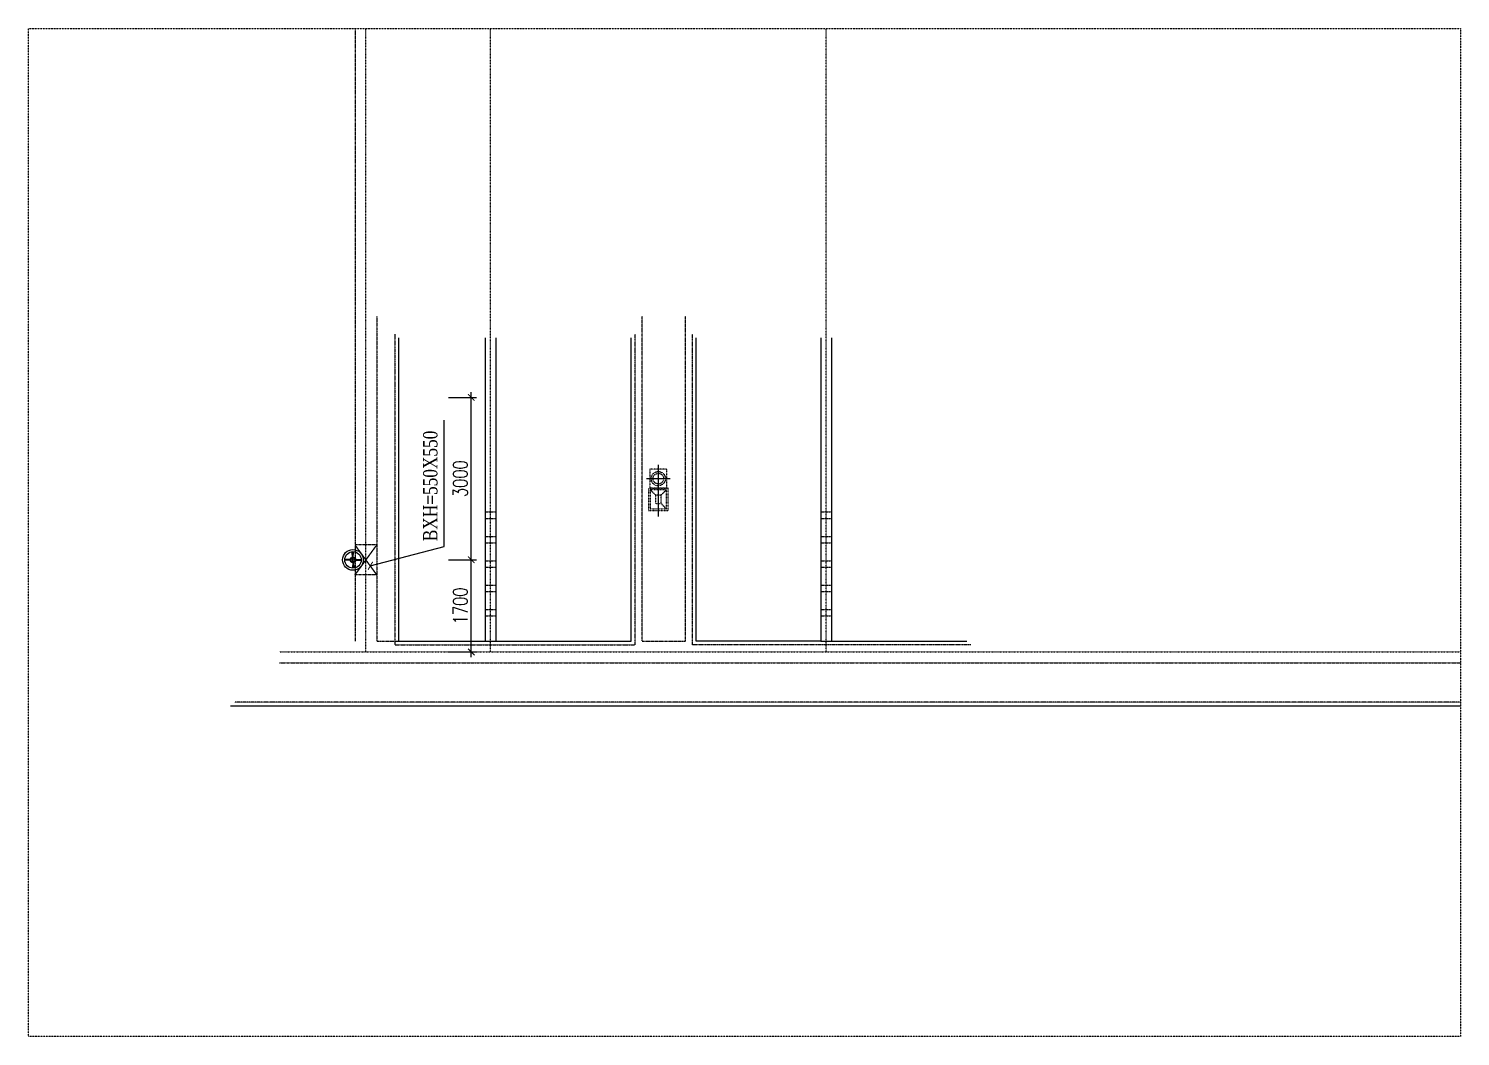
# Model space of a CAD drawing. Header units: millimetres. Extents: x -702765 to 835888, y -645289 to 262.
# Drawn here: x 455394 to 481839, y -442662 to -424049 of the extents above; entities that cross this region are included whole.
import ezdxf

# ---------------------------------------------------------------- set-up
doc = ezdxf.new("R2010")
doc.units = ezdxf.units.MM
doc.header["$LTSCALE"] = 0.01
for name, pattern in [('CENTER2', [1.125, 0.75, -0.125, 0.125, -0.125]), ('DASHDOT', [1, 0.5, -0.25, 0, -0.25]), ('DASHED', [19.05, 12.7, -6.35]), ('HIDDEN', [9.525, 6.35, -3.175])]:
    doc.linetypes.add(name, pattern=pattern)
for name, color, linetype in [('Dim', 135, 'Continuous'), ('DIMS', 1, 'Continuous'), ('DUONGBAO', 7, 'Continuous'), ('khuat', 6, 'DASHED'), ('LANCAN', 4, 'DASHDOT'), ('TEXT', 2, 'Continuous'), ('THAY', 7, 'Continuous'), ('THIETBI', 200, 'Continuous'), ('TIM', 1, 'CENTER2'), ('Timtuong', 8, 'CENTER2'), ('Tuongbe', 4, 'Continuous'), ('wall', 4, 'Continuous')]:
    doc.layers.add(name, color=color, linetype=linetype)
doc.styles.add('.VNTIMEH', font='vntimeh.shx', dxfattribs={"width": 0.8, "bigfont": 'romansvn.shx'})
doc.styles.add('2-5', font='romans.shx', dxfattribs={"width": 0.75, "bigfont": 'vns.shx'})
doc.dimstyles.new('1-120 HP', dxfattribs={"dimscale": 120, "dimtxt": 2.2, "dimasz": 1, "dimexe": 0.8, "dimexo": 0, "dimgap": 0.6, "dimtad": 1, "dimdec": 0, "dimdsep": 46, "dimtxsty": '2-5', "dimblk": 'ARCHTICK', "dimcen": 2.5, "dimdle": 0.8, "dimclrd": 1, "dimclre": 1, "dimclrt": 2, "dimadec": 0, "dimazin": 0, "dimtfac": 1, "dimtdec": 0, "dimtmove": 2, "dimatfit": 3, "dimldrblk": 'ARCHTICK', "dimfxl": 0, "dimtolj": 1, "dimtzin": 0, "dimarcsym": 0})

# ---------------------------------------------------------------- blocks, each defined once
blk = doc.blocks.new('DCo')
at = {"layer": 'THIETBI', "ltscale": 200}
for p, q in [((221, 0), (-221, 0)), ((0, 254), (0, -696))]:
    blk.add_line(p, q, dxfattribs=at)
at = {"layer": 'THIETBI', "linetype": 'HIDDEN'}
for p, q in [((-51, -304), (-150, -204)), ((51, -304), (150, -204)), ((51, -457), (150, -557))]:
    blk.add_line(p, q, dxfattribs=at)
for points in [[(-155, -174), (155, -174), (155, 173), (-155, 173)], [(181, -174), (-181, -174), (-181, -587), (181, -587)], [(150, -204), (-150, -204), (-150, -557), (150, -557)], [(51, -304), (-51, -304), (-51, -457), (51, -457)]]:
    blk.add_lwpolyline(points, close=True, dxfattribs=at)
for radius in [132, 99.1]:
    blk.add_circle((0, 0), radius, dxfattribs=at)
blk = doc.blocks.new('FDG345')
at = {"layer": 'khuat', "color": 148, "ltscale": 10}
for points in [[(465820, -55846), (465420, -55296)], [(465420, -55846), (465820, -55296)], [(465820, -55296), (465420, -55296)], [(465820, -55846), (465420, -55846)]]:
    blk.add_lwpolyline(points, dxfattribs=at)
at = {"layer": 'THIETBI', "color": 148}
for p, q in [((465373, -55532), (465366, -55420)), ((465386, -55531), (465390, -55420)), ((465341, -55565), (465229, -55561)), ((465341, -55578), (465229, -55585)), ((465375, -55611), (465371, -55722)), ((465387, -55610), (465395, -55722)), ((465420, -55564), (465531, -55557)), ((465420, -55576), (465531, -55581))]:
    blk.add_line(p, q, dxfattribs=at)
for radius in [191, 152, 40]:
    blk.add_circle((465380, -55571), radius, dxfattribs=at)
at = {"layer": 'TIM', "color": 148, "ltscale": 10}
for p, q in [((465380, -55482), (465380, -55660)), ((465470, -55571), (465291, -55571))]:
    blk.add_line(p, q, dxfattribs=at)
at = {"layer": 'Timtuong', "color": 148, "ltscale": 20}
for p, q in [((465380, -55621), (465380, -55521)), ((465330, -55571), (465430, -55571))]:
    blk.add_line(p, q, dxfattribs=at)
at = {"layer": 'Tuongbe', "color": 148}
blk.add_circle((465380, -55571), 50, dxfattribs=at)
at = {"layer": 'wall', "color": 148}
blk.add_circle((465380, -55571), 40, dxfattribs=at)
blk = doc.blocks.new('_ArchTick')
at = {"color": 0, "linetype": 'ByBlock', "const_width": 0.15}
blk.add_lwpolyline([(-0.5, -0.5), (0.5, 0.5)], dxfattribs=at)
blk = doc.blocks.new('*D450')
at = {"layer": 'Defpoints', "color": 0, "linetype": 'Continuous', "ltscale": 300}
for p in [(463151, -433861), (463569, -433861), (463151, -435561)]:
    blk.add_point(p, dxfattribs=at)
at = {"layer": 'Dim', "color": 1, "linetype": 'Continuous', "lineweight": -2, "ltscale": 300}
for p, q in [((463151, -433861), (463665, -433861)), ((463569, -435657), (463569, -433765)), ((463151, -435561), (463665, -435561))]:
    blk.add_line(p, q, dxfattribs=at)
at = {"layer": 'Dim', "color": 1, "linetype": 'Continuous', "lineweight": -2, "ltscale": 300, "xscale": 120, "yscale": 120, "zscale": 120}
for p, rotation in [((463569, -433861), 90), ((463569, -435561), 270)]:
    blk.add_blockref('_ArchTick', p, dxfattribs=dict(at, rotation=rotation))
at = {"layer": 'Dim', "color": 2, "linetype": 'Continuous', "ltscale": 300, "insert": (463365, -434711), "char_height": 264, "attachment_point": 5, "rotation": 90, "style": '2-5'}
blk.add_mtext('\\A1;1700', dxfattribs=at)
blk = doc.blocks.new('*D451')
at = {"layer": 'Defpoints', "color": 0, "linetype": 'Continuous', "ltscale": 300}
for p in [(463151, -430861), (463569, -430861), (463151, -433861)]:
    blk.add_point(p, dxfattribs=at)
at = {"layer": 'Dim', "color": 1, "linetype": 'Continuous', "lineweight": -2, "ltscale": 300}
for p, q in [((463569, -433957), (463569, -430765)), ((463151, -430861), (463665, -430861)), ((463151, -433861), (463665, -433861))]:
    blk.add_line(p, q, dxfattribs=at)
at = {"layer": 'Dim', "color": 1, "linetype": 'Continuous', "lineweight": -2, "ltscale": 300, "xscale": 120, "yscale": 120, "zscale": 120}
for p, rotation in [((463569, -430861), 90), ((463569, -433861), 270)]:
    blk.add_blockref('_ArchTick', p, dxfattribs=dict(at, rotation=rotation))
at = {"layer": 'Dim', "color": 2, "linetype": 'Continuous', "ltscale": 300, "insert": (463365, -432361), "char_height": 264, "attachment_point": 5, "rotation": 90, "style": '2-5'}
blk.add_mtext('\\A1;3000', dxfattribs=at)

msp = doc.modelspace()

# ---------------------------------------------------------------- linework, layer by layer
at = {"layer": 'DIMS'}
msp.add_line((463069.3, -433611.4), (463069.3, -431278.8), dxfattribs=at)
at = {"layer": 'khuat', "ltscale": 10}
for p, q in [((461424.6, -424048.8), (461424.6, -435361.1)), ((461824.6, -429361.1), (461824.6, -435361.1)), ((461824.6, -435361.1), (462224.6, -435361.1)), ((466724.6, -435361.1), (467524.6, -435361.1)), ((460024.6, -435761.1), (481838.8, -435761.1))]:
    msp.add_line(p, q, dxfattribs=at)
at = {"layer": 'khuat'}
msp.add_lwpolyline([(455393.6, -424048.8), (481838.8, -424048.8), (481838.8, -442661.7), (455393.6, -442661.7)], close=True, dxfattribs=at)
at = {"layer": 'khuat', "ltscale": 10}
for points in [[(466724.6, -435361.1), (466724.6, -429361.1)], [(467524.6, -435361.1), (467524.6, -429361.1)], [(463824.6, -432976.3), (464024.6, -432976.3)], [(463824.6, -433096.3), (464024.6, -433096.3)], [(470024.6, -432976.3), (470224.6, -432976.3)], [(470024.6, -433096.3), (470224.6, -433096.3)], [(463824.6, -433426.3), (464024.6, -433426.3)], [(470024.6, -433426.3), (470224.6, -433426.3)], [(463824.6, -433546.3), (464024.6, -433546.3)], [(470024.6, -433546.3), (470224.6, -433546.3)], [(463824.6, -433876.3), (464024.6, -433876.3)], [(470024.6, -433876.3), (470224.6, -433876.3)], [(463824.6, -433996.3), (464024.6, -433996.3)], [(470024.6, -433996.3), (470224.6, -433996.3)], [(463824.6, -434326.3), (464024.6, -434326.3)], [(463824.6, -434446.3), (464024.6, -434446.3)], [(470024.6, -434326.3), (470224.6, -434326.3)], [(470024.6, -434446.3), (470224.6, -434446.3)], [(463824.6, -434776.3), (464024.6, -434776.3)], [(463824.6, -434896.3), (464024.6, -434896.3)], [(470024.6, -434776.3), (470224.6, -434776.3)], [(470024.6, -434896.3), (470224.6, -434896.3)]]:
    msp.add_lwpolyline(points, dxfattribs=at)
at = {"layer": 'LANCAN', "ltscale": 1000}
for p, q in [((462154.6, -429691.1), (462154.6, -435431.1)), ((466594.6, -435431.1), (466594.6, -429691.1)), ((467654.6, -435431.1), (467654.6, -429691.1)), ((462154.6, -435431.1), (466594.6, -435431.1)), ((472794.6, -435431.1), (467654.6, -435431.1)), ((481838.8, -436491.1), (459194.6, -436491.1))]:
    msp.add_line(p, q, dxfattribs=at)
at = {"layer": 'THAY'}
for p, q in [((462224.6, -429761.1), (462224.6, -435361.1)), ((463824.6, -429761.1), (463824.6, -435361.1)), ((464024.6, -429761.1), (464024.6, -435361.1)), ((467724.6, -435361.1), (467724.6, -429761.1)), ((470024.6, -429761.1), (470024.6, -435361.1)), ((470224.6, -429761.1), (470224.6, -435361.1)), ((462224.6, -435361.1), (464024.6, -435361.1)), ((464024.6, -435361.1), (466524.6, -435361.1)), ((470024.6, -435361.1), (467724.6, -435361.1)), ((470024.6, -435361.1), (472724.6, -435361.1)), ((481838.8, -436561.1), (459124.6, -436561.1))]:
    msp.add_line(p, q, dxfattribs=at)
msp.add_lwpolyline([(466524.6, -435361.1), (466524.6, -429761.1)], dxfattribs=at)
at = {"layer": 'TIM', "ltscale": 10}
for p, q in [((461624.6, -435561.1), (461624.6, -424048.8)), ((463924.6, -435561.1), (463924.6, -424048.8)), ((470124.6, -435561.1), (470124.6, -424048.8)), ((460024.6, -435561.1), (481838.8, -435561.1))]:
    msp.add_line(p, q, dxfattribs=at)

# ---------------------------------------------------------------- block references
at = {"layer": 'DUONGBAO', "color": 8}
msp.add_blockref('DCo', (467024.6, -432361.1), dxfattribs=at)
at = {"layer": 'THIETBI', "linetype": 'Continuous'}
msp.add_blockref('FDG345', (-3995.6, -378290.1), dxfattribs=at)

# ---------------------------------------------------------------- texts
at = {"layer": 'TEXT', "color": 2, "style": '.VNTIMEH', "width": 0.8}
msp.add_text('bxh=550X550', height=264, rotation=90, dxfattribs=at).set_placement((462943.8, -433515.5))

# ---------------------------------------------------------------- dimensions: what is measured, and where the dimension line sits
at = {"layer": 'Dim', "linetype": 'Continuous', "ltscale": 300}
for base, p1, p2, picture, middle in [((463569.5, -430861.1), (463150.7, -433861.1), (463150.7, -430861.1), '*D451', (463365.5, -432361.1)), ((463569.5, -433861.1), (463150.7, -435561.1), (463150.7, -433861.1), '*D450', (463365.5, -434711.1))]:
    dim = msp.add_linear_dim(base=base, p1=p1, p2=p2, angle=90, dimstyle='1-120 HP', dxfattribs=at)
    dim.commit()
    dim.dimension.update_dxf_attribs({"geometry": picture, "text_midpoint": middle})

# ---------------------------------------------------------------- leaders
at = {"layer": 'DIMS'}
msp.add_leader([(461704.9, -433971.4), (463069.3, -433611.4)], dimstyle='1-120 HP', dxfattribs=at)

doc.saveas('drawing.dxf')
